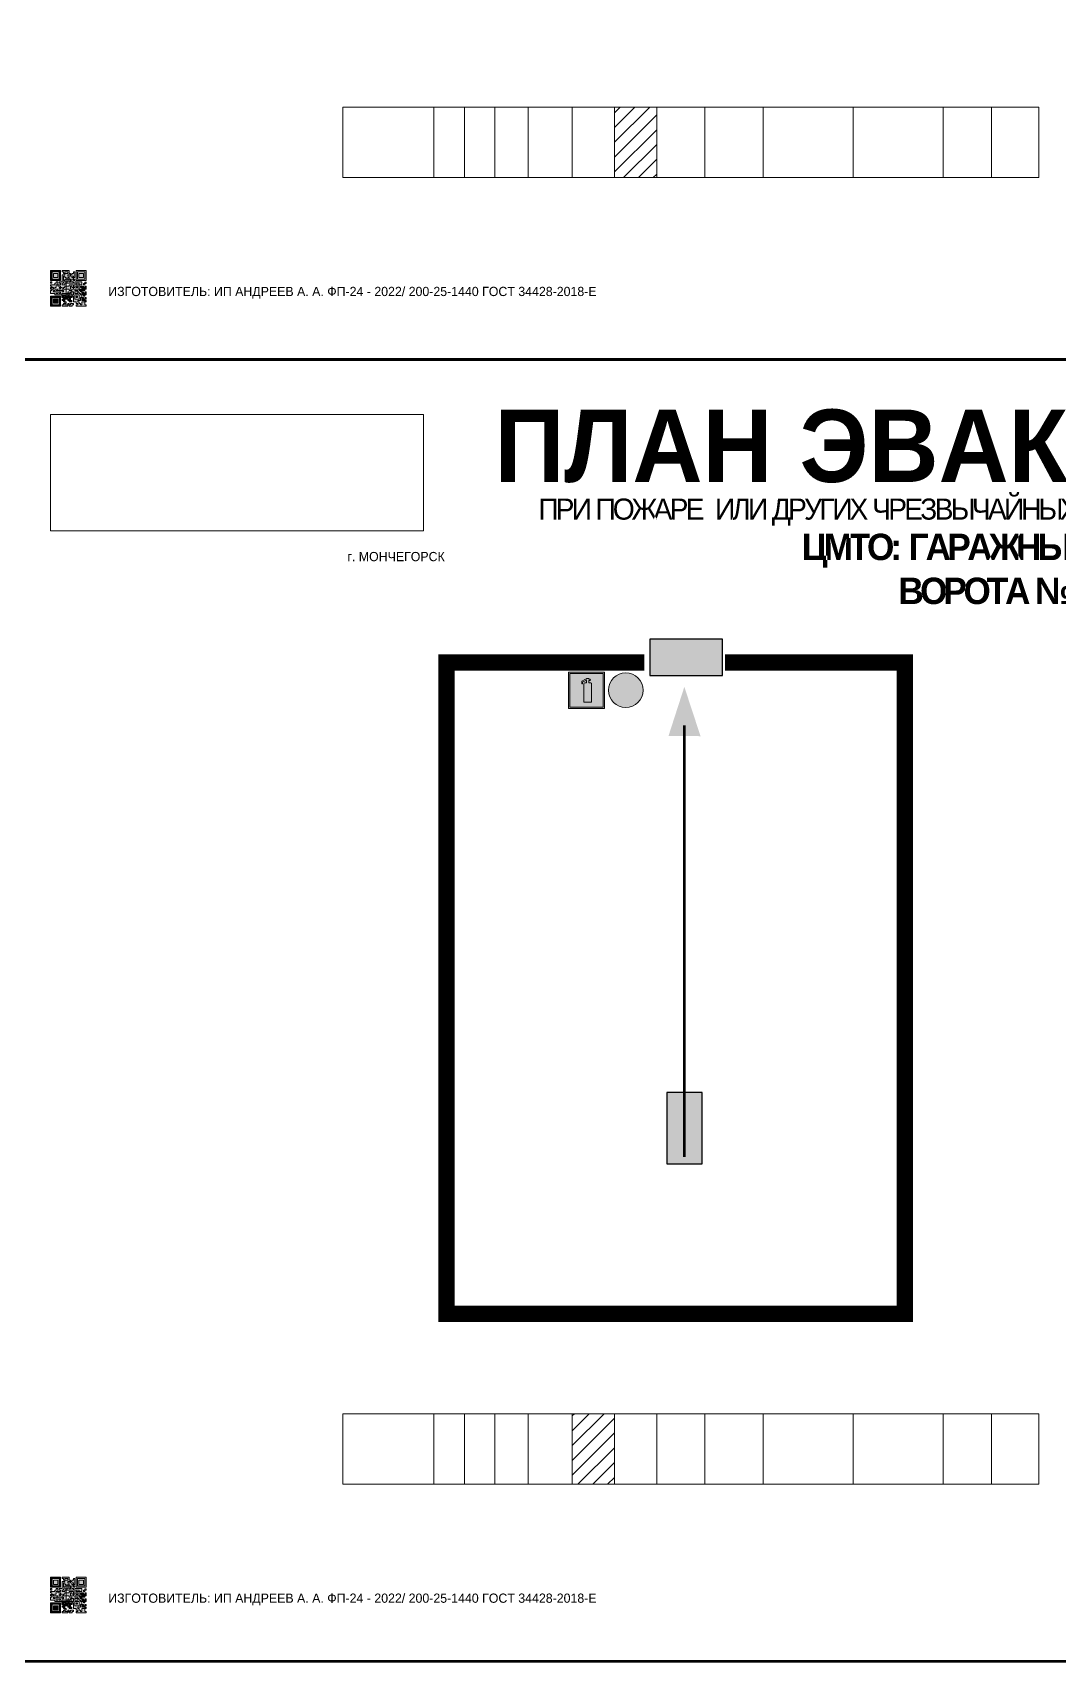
# Model space of a CAD drawing. Header units: millimetres. Extents: x 13810 to 67229, y 12374 to 21950.
# Drawn here: x 33013.3 to 33324.4, y 18694 to 19188.2 of the extents above; entities that cross this region are included whole.
import ezdxf

# ---------------------------------------------------------------- set-up
doc = ezdxf.new("R2010")
doc.units = ezdxf.units.MM
doc.layers.add('План_Штампы', color=7, linetype='Continuous')
doc.styles.add('обычный', font='arial.ttf')
picture_1 = doc.add_image_def('image1.jpg', size_in_pixel=(337, 105))

# ---------------------------------------------------------------- blocks, each defined once
blk = doc.blocks.new('QR')
at = {"lineweight": 0}
h = blk.add_hatch(color=256, dxfattribs=at)
h.dxf.hatch_style = 1
h.paths.add_polyline_path([(9241.16, 2687.38), (9242.01, 2687.38), (9242.01, 2687.83), (9241.59, 2687.83), (9241.59, 2688.68), (9239.45, 2688.68), (9239.45, 2688.25), (9239.86, 2688.25), (9239.86, 2687.83), (9240.29, 2687.83), (9240.29, 2688.25), (9241.16, 2688.25), (9241.16, 2687.83), (9240.29, 2687.83), (9240.29, 2687.38), (9239.45, 2687.38), (9239.45, 2685.22), (9238.57, 2685.22), (9238.57, 2684.8), (9239.02, 2684.8), (9239.02, 2684.37), (9238.13, 2684.37), (9238.13, 2683.92), (9239.02, 2683.92), (9239.02, 2683.5), (9239.44, 2683.5), (9239.44, 2682.64), (9239.87, 2682.64), (9239.87, 2682.18), (9239.44, 2682.18), (9239.44, 2682.64), (9238.13, 2682.64), (9238.13, 2681.76), (9237.71, 2681.76), (9237.71, 2682.64), (9238.13, 2682.64), (9238.13, 2683.07), (9237.27, 2683.07), (9237.27, 2683.51), (9237.71, 2683.51), (9237.71, 2684.37), (9238.13, 2684.37), (9238.13, 2685.22), (9237.71, 2685.22), (9237.71, 2684.8), (9237.28, 2684.8), (9237.28, 2684.38), (9235.98, 2684.38), (9235.98, 2683.92), (9236.4, 2683.92), (9236.4, 2683.49), (9236.84, 2683.49), (9236.84, 2683.07), (9236.4, 2683.07), (9236.4, 2682.64), (9235.98, 2682.64), (9235.98, 2681.76), (9237.29, 2681.76), (9237.29, 2681.33), (9239.43, 2681.33), (9239.43, 2681.76), (9240.74, 2681.76), (9240.74, 2683.05), (9239.87, 2683.05), (9239.87, 2683.5), (9240.29, 2683.5), (9240.29, 2683.91), (9240.74, 2683.91), (9240.74, 2684.81), (9240.29, 2684.81), (9240.29, 2684.79), (9240.29, 2684.37), (9239.45, 2684.37), (9239.45, 2684.8), (9239.87, 2684.8), (9239.87, 2685.21), (9240.74, 2685.21), (9240.74, 2686.1), (9240.29, 2686.1), (9240.29, 2685.64), (9239.86, 2685.64), (9239.86, 2686.95), (9240.29, 2686.95), (9240.29, 2686.52), (9240.74, 2686.52), (9240.74, 2686.1), (9241.16, 2686.1), (9241.16, 2686.53), (9241.59, 2686.53), (9241.59, 2686.1), (9242.02, 2686.1), (9242.02, 2685.21), (9241.59, 2685.21), (9241.59, 2686.1), (9241.16, 2686.1), (9241.16, 2685.21), (9240.74, 2685.21), (9240.74, 2684.81), (9242.89, 2684.81), (9242.89, 2685.22), (9242.47, 2685.22), (9242.47, 2686.11), (9242.89, 2686.11), (9242.89, 2686.52), (9242.46, 2686.52), (9242.46, 2686.95), (9242.89, 2686.95), (9242.89, 2686.52), (9243.32, 2686.52), (9243.32, 2688.26), (9242.9, 2688.26), (9242.9, 2687.83), (9242.47, 2687.83), (9242.47, 2687.38), (9242.01, 2687.38), (9242.01, 2686.94), (9241.16, 2686.94)])
h.paths.add_polyline_path([(9239.02, 2682.18), (9239.02, 2681.76), (9238.54, 2681.76), (9238.54, 2682.18)], flags=16)
h.paths.add_polyline_path([(9237.27, 2682.65), (9237.27, 2682.19), (9236.83, 2682.19), (9236.83, 2682.65)], flags=16)
h = blk.add_hatch(color=256, dxfattribs=at)
h.dxf.hatch_style = 1
h.paths.add_polyline_path([(9238.15, 2687.83), (9236.83, 2687.83), (9236.83, 2686.52), (9238.15, 2686.52)], flags=0)
h.paths.add_polyline_path([(9239.01, 2685.65), (9239.01, 2688.68), (9235.98, 2688.68), (9235.98, 2685.65)])
h.paths.add_polyline_path([(9236.41, 2686.1), (9236.41, 2688.26), (9238.56, 2688.26), (9238.56, 2686.1)], flags=16)
h.paths.add_polyline_path([(9236.83, 2686.52), (9236.83, 2687.83), (9238.15, 2687.83), (9238.15, 2686.52)], flags=0)
h = blk.add_hatch(color=256, dxfattribs=at)
h.dxf.hatch_style = 1
h.paths.add_polyline_path([(9238.15, 2686.52), (9238.15, 2687.83), (9236.83, 2687.83), (9236.83, 2686.52)])
h.paths.add_polyline_path([(9245.91, 2686.52), (9245.91, 2687.83), (9244.59, 2687.83), (9244.59, 2686.52)], flags=0)
h.paths.add_polyline_path([(9246.77, 2685.65), (9246.77, 2688.68), (9243.74, 2688.68), (9243.74, 2685.65)])
h.paths.add_polyline_path([(9244.17, 2686.1), (9244.17, 2688.26), (9246.32, 2688.26), (9246.32, 2686.1)], flags=16)
h.paths.add_polyline_path([(9244.59, 2686.52), (9244.59, 2687.83), (9245.91, 2687.83), (9245.91, 2686.52)], flags=0)
h = blk.add_hatch(color=256, dxfattribs=at)
h.dxf.hatch_style = 1
h.paths.add_polyline_path([(9243.32, 2686.11), (9242.89, 2686.11), (9242.89, 2685.64), (9243.32, 2685.64)])
h.paths.add_polyline_path([(9239.02, 2683.07), (9239.02, 2683.5), (9238.56, 2683.5), (9238.56, 2683.07)])
h.paths.add_polyline_path([(9236.4, 2684.8), (9236.4, 2685.22), (9235.98, 2685.22), (9235.98, 2684.8)])
h.paths.add_polyline_path([(9236.4, 2683.07), (9236.4, 2683.49), (9235.98, 2683.49), (9235.98, 2683.07)])
h = blk.add_hatch(color=256, dxfattribs=at)
h.dxf.hatch_style = 1
h.paths.add_polyline_path([(9240.75, 2681.76), (9240.75, 2681.35), (9241.17, 2681.35), (9241.17, 2681.76)])
h.paths.add_polyline_path([(9241.6, 2682.18), (9241.17, 2682.18), (9241.17, 2681.76), (9241.6, 2681.76)])
h.paths.add_polyline_path([(9242.47, 2681.34), (9242.47, 2682.19), (9242.02, 2682.19), (9242.02, 2681.76), (9241.6, 2681.76), (9241.6, 2681.34)])
h.paths.add_polyline_path([(9239.87, 2678.3), (9239.44, 2678.3), (9239.44, 2677.89), (9241.17, 2677.89), (9241.17, 2678.3), (9240.28, 2678.3), (9240.28, 2678.73), (9239.87, 2678.73)])
h.paths.add_polyline_path([(9240.75, 2678.73), (9240.75, 2679.19), (9240.28, 2679.19), (9240.28, 2678.73)])
h.paths.add_polyline_path([(9241.6, 2678.73), (9241.17, 2678.73), (9241.17, 2678.3), (9241.6, 2678.3)])
h.paths.add_polyline_path([(9242.02, 2678.3), (9241.6, 2678.3), (9241.6, 2677.89), (9242.48, 2677.89), (9242.48, 2678.31), (9242.9, 2678.31), (9242.9, 2678.73), (9242.02, 2678.73)])
h.paths.add_polyline_path([(9246.36, 2684.37), (9246.36, 2684.79), (9245.93, 2684.79), (9245.93, 2684.37)])
h.paths.add_polyline_path([(9246.78, 2685.2), (9246.36, 2685.2), (9246.36, 2684.79), (9246.78, 2684.79)])
h.paths.add_polyline_path([(9245.91, 2687.83), (9244.59, 2687.83), (9244.59, 2686.52), (9245.91, 2686.52)])
h = blk.add_hatch(color=256, dxfattribs=at)
h.dxf.hatch_style = 1
h.paths.add_polyline_path([(9243.32, 2682.64), (9243.32, 2683.07), (9244.62, 2683.07), (9244.62, 2684.37), (9243.74, 2684.37), (9243.74, 2684.8), (9244.62, 2684.8), (9244.62, 2684.37), (9245.48, 2684.37), (9245.48, 2685.22), (9243.32, 2685.22), (9243.32, 2683.5), (9242.89, 2683.5), (9242.89, 2683.06), (9242.01, 2683.06), (9242.01, 2683.91), (9242.47, 2683.91), (9242.47, 2683.5), (9242.89, 2683.5), (9242.89, 2684.38), (9241.59, 2684.38), (9241.59, 2683.91), (9240.74, 2683.91), (9240.74, 2683.05), (9241.59, 2683.05), (9241.59, 2682.64), (9242.47, 2682.64), (9242.47, 2682.19), (9242.91, 2682.19), (9242.91, 2681.34), (9242.48, 2681.34), (9242.48, 2680.91), (9242.91, 2680.91), (9242.91, 2679.17), (9243.75, 2679.17), (9243.75, 2678.73), (9244.2, 2678.73), (9244.2, 2678.3), (9243.75, 2678.3), (9243.75, 2677.88), (9246.78, 2677.88), (9246.78, 2678.3), (9246.35, 2678.3), (9246.35, 2679.19), (9245.48, 2679.19), (9245.48, 2678.31), (9245.05, 2678.31), (9245.05, 2678.73), (9244.62, 2678.73), (9244.62, 2679.19), (9244.2, 2679.19), (9244.2, 2679.61), (9245.05, 2679.61), (9245.05, 2680.46), (9245.48, 2680.46), (9245.48, 2681.34), (9245.04, 2681.34), (9245.04, 2681.76), (9244.63, 2681.76), (9244.63, 2682.19), (9244.21, 2682.19), (9244.21, 2681.76), (9243.32, 2681.76), (9243.32, 2682.19), (9244.21, 2682.19), (9244.21, 2682.64)])
h.paths.add_polyline_path([(9243.75, 2683.49), (9243.75, 2683.92), (9244.21, 2683.92), (9244.21, 2683.49)], flags=16)
h.paths.add_polyline_path([(9243.32, 2681.34), (9244.63, 2681.34), (9244.63, 2680.04), (9243.32, 2680.04)], flags=16)
h.paths.add_polyline_path([(9243.76, 2680.89), (9244.18, 2680.89), (9244.18, 2680.48), (9243.76, 2680.48)], flags=0)
h = blk.add_hatch(color=256, dxfattribs=at)
h.dxf.hatch_style = 1
h.paths.add_polyline_path([(9246.36, 2683.07), (9246.78, 2683.07), (9246.78, 2683.92), (9246.36, 2683.92), (9246.36, 2683.49), (9245.92, 2683.49), (9245.92, 2683.92), (9245.06, 2683.92), (9245.06, 2683.49), (9245.48, 2683.49), (9245.48, 2683.07), (9244.62, 2683.07), (9244.62, 2682.65), (9245.05, 2682.65), (9245.05, 2682.18), (9245.48, 2682.18), (9245.48, 2682.65), (9246.36, 2682.65)])
h.paths.add_polyline_path([(9246.78, 2682.18), (9246.36, 2682.18), (9246.36, 2681.75), (9245.92, 2681.75), (9245.92, 2682.18), (9245.48, 2682.18), (9245.48, 2681.34), (9245.48, 2681.34), (9245.94, 2681.34), (9245.94, 2680.91), (9246.36, 2680.91), (9246.36, 2681.34), (9246.78, 2681.34)])
h = blk.add_hatch(color=256, dxfattribs=at)
h.dxf.hatch_style = 1
h.paths.add_polyline_path([(9235.98, 2680.9), (9235.98, 2677.86), (9239.02, 2677.86), (9239.02, 2680.9)])
h.paths.add_polyline_path([(9238.57, 2680.48), (9238.57, 2678.32), (9236.41, 2678.32), (9236.41, 2680.48)], flags=16)
h.paths.add_polyline_path([(9238.15, 2680.05), (9238.15, 2678.74), (9236.83, 2678.74), (9236.83, 2680.05)], flags=0)
h = blk.add_hatch(color=256, dxfattribs=at)
h.dxf.hatch_style = 1
h.paths.add_polyline_path([(9238.15, 2680.05), (9236.83, 2680.05), (9236.83, 2678.74), (9238.15, 2678.74)])
h = blk.add_hatch(color=256, dxfattribs=at)
h.dxf.hatch_style = 1
h.paths.add_polyline_path([(9242.02, 2680.46), (9242.48, 2680.46), (9242.48, 2680.91), (9241.58, 2680.91), (9241.58, 2681.35), (9241.17, 2681.35), (9241.17, 2680.91), (9240.75, 2680.91), (9240.75, 2681.33), (9239.43, 2681.33), (9239.43, 2680.46), (9239.86, 2680.46), (9239.86, 2680.92), (9240.3, 2680.92), (9240.3, 2680.46), (9239.86, 2680.46), (9239.86, 2680.04), (9239.44, 2680.04), (9239.44, 2679.62), (9239.86, 2679.62), (9239.86, 2679.19), (9240.29, 2679.19), (9240.29, 2680.03), (9241.18, 2680.03), (9241.18, 2680.47), (9241.6, 2680.47), (9241.6, 2680.03), (9241.18, 2680.03), (9241.18, 2679.61), (9241.6, 2679.61), (9241.6, 2679.19), (9242.47, 2679.19), (9242.47, 2679.6), (9242.02, 2679.6)])
h = blk.add_hatch(color=256, dxfattribs=at)
h.dxf.hatch_style = 1
h.paths.add_polyline_path([(9244.18, 2680.48), (9244.18, 2680.89), (9243.76, 2680.89), (9243.76, 2680.48)])
h = blk.add_hatch(color=256, dxfattribs=at)
h.dxf.hatch_style = 1
h.paths.add_polyline_path([(9245.93, 2680.04), (9245.93, 2680.46), (9245.48, 2680.46), (9245.48, 2679.62), (9246.35, 2679.62), (9246.35, 2680.04)])
h.paths.add_polyline_path([(9246.78, 2680.04), (9246.78, 2680.46), (9246.35, 2680.46), (9246.35, 2680.04)])
h.paths.add_polyline_path([(9246.78, 2679.18), (9246.78, 2679.62), (9246.35, 2679.62), (9246.35, 2679.18)])
for points in [[(9237.71, 2685.22), (9238.13, 2685.22), (9238.13, 2684.37), (9237.71, 2684.37), (9237.71, 2683.51), (9237.27, 2683.51), (9237.27, 2683.07), (9238.13, 2683.07), (9238.13, 2682.64), (9237.71, 2682.64), (9237.71, 2681.76), (9238.13, 2681.76), (9238.13, 2682.64), (9239.44, 2682.64), (9239.44, 2683.5), (9239.02, 2683.5), (9239.02, 2683.07), (9238.56, 2683.07), (9238.56, 2683.5), (9239.02, 2683.5), (9239.02, 2683.92), (9238.13, 2683.92), (9238.13, 2684.37), (9239.02, 2684.37), (9239.02, 2684.8), (9238.57, 2684.8), (9238.57, 2685.22), (9239.45, 2685.22), (9239.45, 2687.38), (9240.29, 2687.38), (9240.29, 2687.83), (9239.86, 2687.83), (9239.86, 2688.25), (9239.45, 2688.25), (9239.45, 2688.68), (9241.59, 2688.68), (9241.59, 2687.83), (9242.01, 2687.83), (9242.01, 2687.38), (9242.47, 2687.38), (9242.47, 2687.83), (9242.9, 2687.83), (9242.9, 2688.26), (9243.32, 2688.26), (9243.32, 2686.52), (9242.89, 2686.52), (9242.89, 2686.11), (9243.32, 2686.11), (9243.32, 2685.64), (9242.89, 2685.64), (9242.89, 2686.11), (9242.47, 2686.11), (9242.47, 2685.22), (9242.89, 2685.22), (9242.89, 2684.81), (9240.74, 2684.81), (9240.74, 2683.91), (9241.59, 2683.91), (9241.59, 2684.38), (9242.89, 2684.38), (9242.89, 2683.5), (9242.47, 2683.5), (9242.47, 2683.91), (9242.01, 2683.91), (9242.01, 2683.06), (9242.89, 2683.06), (9242.89, 2683.5), (9243.32, 2683.5), (9243.32, 2685.22), (9245.48, 2685.22), (9245.48, 2684.37), (9244.62, 2684.37), (9244.62, 2683.07), (9245.48, 2683.07), (9245.48, 2683.49), (9245.06, 2683.49), (9245.06, 2683.92), (9245.92, 2683.92), (9245.92, 2683.49), (9246.36, 2683.49), (9246.36, 2683.92), (9246.78, 2683.92), (9246.78, 2683.07), (9246.36, 2683.07), (9246.36, 2682.65), (9245.48, 2682.65), (9245.48, 2682.18), (9245.92, 2682.18), (9245.92, 2681.75), (9246.36, 2681.75), (9246.36, 2682.18), (9246.78, 2682.18), (9246.78, 2681.34), (9246.36, 2681.34), (9246.36, 2680.91), (9245.94, 2680.91), (9245.94, 2681.34), (9245.48, 2681.34), (9245.48, 2680.46), (9245.93, 2680.46), (9245.93, 2680.04), (9246.35, 2680.04), (9246.35, 2680.46), (9246.78, 2680.46), (9246.78, 2680.04), (9246.78, 2680.04), (9246.35, 2680.04), (9246.35, 2679.62), (9246.78, 2679.62), (9246.78, 2679.18), (9246.35, 2679.18), (9246.35, 2678.3), (9246.78, 2678.3), (9246.78, 2677.88), (9243.75, 2677.88), (9243.75, 2678.3), (9244.2, 2678.3), (9244.2, 2678.73), (9243.75, 2678.73), (9243.75, 2679.17), (9242.91, 2679.17), (9242.91, 2680.91), (9242.48, 2680.91), (9242.48, 2680.46), (9242.02, 2680.46), (9242.02, 2679.6), (9242.47, 2679.6), (9242.47, 2679.19), (9241.6, 2679.19), (9241.6, 2679.61), (9241.18, 2679.61), (9241.18, 2680.03), (9240.29, 2680.03), (9240.29, 2679.19), (9240.75, 2679.19), (9240.75, 2678.73), (9240.28, 2678.73), (9240.28, 2678.3), (9241.17, 2678.3), (9241.17, 2678.73), (9241.6, 2678.73), (9241.6, 2678.3), (9242.02, 2678.3), (9242.02, 2678.73), (9242.9, 2678.73), (9242.9, 2678.31), (9242.48, 2678.31), (9242.48, 2677.89), (9241.6, 2677.89), (9241.6, 2678.3), (9241.17, 2678.3), (9241.17, 2677.89), (9239.44, 2677.89), (9239.44, 2678.3), (9239.87, 2678.3), (9239.87, 2678.73), (9240.28, 2678.73), (9240.28, 2679.19), (9240.29, 2679.19), (9239.86, 2679.19), (9239.86, 2679.62), (9239.44, 2679.62), (9239.44, 2680.04), (9239.86, 2680.04), (9239.86, 2680.46), (9239.43, 2680.46), (9239.43, 2681.33), (9237.29, 2681.33), (9237.29, 2681.76), (9235.98, 2681.76), (9235.98, 2682.64), (9236.4, 2682.64), (9236.4, 2683.07), (9235.98, 2683.07), (9235.98, 2683.49), (9236.4, 2683.49), (9236.4, 2683.92), (9235.98, 2683.92), (9235.98, 2684.38), (9237.28, 2684.38), (9237.28, 2684.8), (9237.71, 2684.8), (9237.71, 2685.22), (9237.92, 2685.22)], [(9240.74, 2685.21), (9239.87, 2685.21), (9239.87, 2684.8), (9239.45, 2684.8), (9239.45, 2684.37), (9240.29, 2684.37), (9240.29, 2684.79), (9240.29, 2684.81), (9240.74, 2684.81), (9240.74, 2685.21), (9239.87, 2685.21)], [(9240.74, 2686.1), (9240.74, 2686.52), (9240.29, 2686.52), (9240.29, 2686.95), (9239.86, 2686.95), (9239.86, 2685.64), (9240.29, 2685.64), (9240.29, 2686.1), (9240.74, 2686.1), (9240.74, 2686.52)], [(9240.74, 2683.91), (9240.29, 2683.91), (9240.29, 2683.5), (9239.87, 2683.5), (9239.87, 2683.05), (9240.74, 2683.05), (9240.74, 2683.91)], [(9244.62, 2684.37), (9244.62, 2684.8), (9243.74, 2684.8), (9243.74, 2684.37), (9244.62, 2684.37)], [(9240.74, 2683.05), (9240.74, 2681.76), (9239.43, 2681.76), (9239.43, 2681.33), (9240.75, 2681.33), (9240.75, 2681.35), (9240.75, 2680.91), (9241.17, 2680.91), (9241.17, 2681.35), (9241.58, 2681.35), (9241.58, 2680.91), (9242.48, 2680.91), (9242.48, 2681.34), (9242.91, 2681.34), (9242.91, 2682.19), (9242.47, 2682.19), (9242.47, 2682.64), (9241.59, 2682.64), (9241.59, 2683.05), (9240.74, 2683.05)], [(9239.86, 2680.46), (9239.86, 2680.92), (9240.3, 2680.92), (9240.3, 2680.46), (9239.86, 2680.46)], [(9241.6, 2681.76), (9242.02, 2681.76), (9242.02, 2682.19), (9242.47, 2682.19), (9242.47, 2681.34), (9241.6, 2681.34), (9241.6, 2681.76)], [(9244.62, 2683.07), (9243.32, 2683.07), (9243.32, 2682.64), (9244.21, 2682.64), (9244.21, 2682.19), (9243.32, 2682.19), (9243.32, 2681.76), (9244.21, 2681.76), (9244.21, 2682.19), (9244.63, 2682.19), (9244.63, 2681.76), (9245.04, 2681.76), (9245.04, 2681.34), (9245.48, 2681.34)], [(9245.48, 2680.46), (9245.05, 2680.46), (9245.05, 2679.61), (9244.2, 2679.61), (9244.2, 2679.19), (9244.62, 2679.19), (9244.62, 2678.73), (9245.05, 2678.73), (9245.05, 2678.31), (9245.48, 2678.31), (9245.48, 2679.19), (9246.35, 2679.19), (9246.35, 2679.07)], [(9245.48, 2682.18), (9245.05, 2682.18), (9245.05, 2682.65), (9244.62, 2682.65), (9244.62, 2683.07)], [(9245.48, 2682.18), (9245.48, 2681.34)], [(9246.35, 2679.62), (9245.48, 2679.62), (9245.48, 2680.46)], [(9245.48, 2680.46), (9245.48, 2679.62), (9246.35, 2679.62), (9246.35, 2680.04), (9245.93, 2680.04), (9245.93, 2680.46), (9245.48, 2680.46), (9245.48, 2679.62)], [(9246.35, 2679.62), (9246.35, 2679.18)]]:
    blk.add_lwpolyline(points, dxfattribs=at)
for points in [[(9235.98, 2685.65), (9239.01, 2685.65), (9239.01, 2688.68), (9235.98, 2688.68)], [(9236.41, 2688.26), (9238.56, 2688.26), (9238.56, 2686.1), (9236.41, 2686.1)], [(9240.29, 2687.83), (9241.16, 2687.83), (9241.16, 2688.25), (9240.29, 2688.25)], [(9240.29, 2688.25), (9241.16, 2688.25), (9241.16, 2687.83), (9240.29, 2687.83)], [(9243.74, 2685.65), (9246.77, 2685.65), (9246.77, 2688.68), (9243.74, 2688.68)], [(9244.17, 2688.26), (9246.32, 2688.26), (9246.32, 2686.1), (9244.17, 2686.1)], [(9235.98, 2684.8), (9236.4, 2684.8), (9236.4, 2685.22), (9235.98, 2685.22)], [(9236.4, 2683.07), (9236.84, 2683.07), (9236.84, 2683.49), (9236.4, 2683.49)], [(9236.83, 2687.83), (9238.15, 2687.83), (9238.15, 2686.52), (9236.83, 2686.52)], [(9241.16, 2686.1), (9240.74, 2686.1), (9240.74, 2685.21), (9241.16, 2685.21)], [(9242.01, 2687.38), (9241.16, 2687.38), (9241.16, 2686.94), (9242.01, 2686.94)], [(9241.16, 2687.38), (9242.01, 2687.38), (9242.01, 2686.94), (9241.16, 2686.94)], [(9241.16, 2686.53), (9241.59, 2686.53), (9241.59, 2686.1), (9241.16, 2686.1)], [(9241.59, 2686.1), (9242.02, 2686.1), (9242.02, 2685.21), (9241.59, 2685.21)], [(9242.89, 2686.52), (9242.46, 2686.52), (9242.46, 2686.95), (9242.89, 2686.95)], [(9243.75, 2683.92), (9244.21, 2683.92), (9244.21, 2683.49), (9243.75, 2683.49)], [(9244.59, 2687.83), (9245.91, 2687.83), (9245.91, 2686.52), (9244.59, 2686.52)], [(9245.93, 2684.79), (9246.36, 2684.79), (9246.36, 2684.37), (9245.93, 2684.37)], [(9246.36, 2685.2), (9246.78, 2685.2), (9246.78, 2684.79), (9246.36, 2684.79)], [(9235.98, 2677.86), (9239.02, 2677.86), (9239.02, 2680.9), (9235.98, 2680.9)], [(9236.41, 2680.48), (9238.57, 2680.48), (9238.57, 2678.32), (9236.41, 2678.32)], [(9236.83, 2682.19), (9237.27, 2682.19), (9237.27, 2682.65), (9236.83, 2682.65)], [(9236.83, 2680.05), (9238.15, 2680.05), (9238.15, 2678.74), (9236.83, 2678.74)], [(9238.54, 2682.18), (9239.02, 2682.18), (9239.02, 2681.76), (9238.54, 2681.76)], [(9239.44, 2682.64), (9239.87, 2682.64), (9239.87, 2682.18), (9239.44, 2682.18)], [(9240.75, 2681.76), (9241.17, 2681.76), (9241.17, 2681.35), (9240.75, 2681.35)], [(9241.17, 2682.18), (9241.6, 2682.18), (9241.6, 2681.76), (9241.17, 2681.76)], [(9241.18, 2680.03), (9241.6, 2680.03), (9241.6, 2680.47), (9241.18, 2680.47)], [(9243.32, 2680.04), (9244.63, 2680.04), (9244.63, 2681.34), (9243.32, 2681.34)], [(9243.76, 2680.89), (9244.18, 2680.89), (9244.18, 2680.48), (9243.76, 2680.48)]]:
    blk.add_lwpolyline(points, close=True, dxfattribs=at)
blk = doc.blocks.new('A$C7B4425F7')
at = {"true_color": 0xffffff}
blk.add_hatch(color=7, dxfattribs=at).paths.add_polyline_path([(0, 0), (-16, 0), (-16, -8), (0, -8)])
h = blk.add_hatch(color=126)
h.paths.add_polyline_path([(-0.2, -0.2), (-15.8, -0.2), (-15.8, -7.8), (-0.2, -7.8)])
h.paths.add_polyline_path([(-11.76, -2.03), (-11.76, -3.66), (-11.17, -3.66, -0.568275), (-11.17, -6.18), (-12.58, -6.18), (-12.58, -2.03)], flags=16)
h.paths.add_polyline_path([(-13.33, -4.12, -0.495768), (-13.59, -6.18), (-15.03, -6.18), (-15.03, -2.03), (-13.59, -2.03, -0.487973)], flags=16)
h.paths.add_polyline_path([(-10.25, -2.03), (-9.48, -2.03), (-9.48, -6.18), (-10.25, -6.18)], flags=16)
h.paths.add_polyline_path([(-13.84, -3.69), (-14.24, -3.69), (-14.24, -3.03), (-13.9, -3.03, -0.692621)], flags=0)
h.paths.add_polyline_path([(-9.15, -2.03), (-8.4, -2.03), (-8.04, -3.07), (-7.68, -2.03), (-6.93, -2.03), (-7.64, -4.1), (-6.93, -6.18), (-7.68, -6.18), (-8.04, -5.14), (-8.4, -6.18), (-9.15, -6.18), (-8.44, -4.1)], flags=16)
h.paths.add_polyline_path([(-11.76, -4.46), (-11.42, -4.46, -0.692621), (-11.36, -5.12), (-11.76, -5.12)], flags=0)
h.paths.add_polyline_path([(-13.9, -5.2), (-14.24, -5.2), (-14.24, -4.55), (-13.84, -4.55, -0.708038)], flags=0)
edge = h.paths.add_edge_path(flags=16)
edge.add_ellipse((-5.51, -4.08), major_axis=(0, 2.05), ratio=0.586184, start_angle=0, end_angle=360)
edge = h.paths.add_edge_path(flags=0)
edge.add_ellipse((-5.51, -4.08), major_axis=(0, 1.14), ratio=0.454828, start_angle=0, end_angle=360)
h.paths.add_polyline_path([(-4.13, -4.96, 0.377264), (-3.48, -4.52, 0.0555), (-3.16, -2.03), (-1.66, -2.03), (-1.66, -4.96), (-0.96, -4.96), (-0.96, -7.01), (-1.75, -7.01), (-1.75, -6.18), (-3.3, -6.18), (-3.3, -7.02), (-4.13, -7.02)], flags=16)
h.paths.add_polyline_path([(-2.73, -2.91), (-2.28, -2.91), (-2.28, -4.96), (-3.05, -4.96, 0.079136)], flags=0)
at = {"color": 126}
blk.add_lwpolyline([(-16, -8), (0, -8), (0, 0), (-16, 0)], close=True, dxfattribs=at)
blk = doc.blocks.new('A$C32E8229D')
at = {"true_color": 0xffffff}
blk.add_hatch(color=7, dxfattribs=at).paths.add_polyline_path([(0, 0), (0, -8), (16, -8), (16, 0)])
h = blk.add_hatch(color=126)
h.paths.add_polyline_path([(0.2, -0.2), (15.8, -0.2), (15.8, -7.8), (0.2, -7.8)])
h.paths.add_polyline_path([(13.49, -2.05), (12.08, -2.05), (11.37, -2.63, 0.162397), (11.29, -2.84), (11.29, -3.63), (10.35, -3.63), (10.35, -4.05), (11.68, -4.05), (11.68, -3.48), (12.26, -4.28), (11.29, -5.1), (11.29, -6.78), (11.85, -6.78), (11.85, -5.44), (12.8, -4.64), (12.8, -5.94), (14.46, -5.94), (14.46, -5.39), (13.45, -5.39), (13.45, -3.97), (12.46, -2.59), (13.15, -2.59), (13.69, -3.34), (14.18, -3)], flags=16)
h.paths.add_polyline_path([(10.74, -1.82, 1), (11.8, -1.82, 1)], flags=16)
h.paths.add_polyline_path([(9.39, -3.59), (5.99, -3.59), (6.56, -3.03), (5.91, -3.03), (5.1, -3.83), (5.91, -4.64), (6.56, -4.64), (5.99, -4.09), (9.39, -4.09)], flags=16)
h.paths.add_polyline_path([(4.29, -1.08), (1.72, -1.08), (1.72, -6.6), (4.29, -6.6)], flags=16)
at = {"color": 126}
blk.add_lwpolyline([(16, -8), (0, -8), (0, 0), (16, 0)], close=True, dxfattribs=at)
blk = doc.blocks.new('A$C3AD82952')
at = {"true_color": 0xf5f5ff}
h = blk.add_hatch(color=7, dxfattribs=at)
h.dxf.hatch_style = 1
h.paths.add_polyline_path([(8.21, 8.73, 0.414214), (7.89, 9.05), (7.22, 9.05), (7.22, 9.92), (7.59, 9.92, 1), (7.57, 10.36), (7.22, 10.36), (7.22, 10.6), (6.43, 10.6), (6.43, 10.36), (6.01, 10.36), (4.74, 9.59), (4.74, 8.69), (4.98, 8.73), (4.98, 9.26), (6.12, 9.91), (6.43, 9.91), (6.43, 9.05), (5.76, 9.05, 0.414214), (5.44, 8.73), (5.44, 2.2), (8.21, 2.2)], flags=0)
h.paths.add_polyline_path([(12.8, 12.8), (0, 12.8), (0, 0), (12.8, 0)])
h.paths.add_polyline_path([(0.51, 12.29), (12.29, 12.29), (12.29, 0.51), (0.51, 0.51)], flags=16)
h.paths.add_polyline_path([(4.74, 9.59), (6.01, 10.36), (6.43, 10.36), (6.43, 10.6), (7.22, 10.6), (7.22, 10.36), (7.59, 10.36, -0.94586), (7.59, 9.92), (7.22, 9.92), (7.22, 9.05), (7.89, 9.05, -0.414214), (8.21, 8.73), (8.21, 2.2), (5.44, 2.2), (5.44, 8.73, -0.414214), (5.76, 9.05), (6.43, 9.05), (6.43, 9.91), (6.12, 9.91), (4.98, 9.26), (4.98, 8.73), (4.74, 8.69)], flags=0)
h = blk.add_hatch(color=242)
h.dxf.hatch_style = 1
h.paths.add_polyline_path([(12.29, 12.29), (0.51, 12.29), (0.51, 0.51), (12.29, 0.51)])
h.paths.add_polyline_path([(4.74, 8.69), (4.74, 9.59), (6.01, 10.36), (6.43, 10.36), (6.43, 10.6), (7.22, 10.6), (7.22, 10.36), (7.59, 10.36, -0.94586), (7.59, 9.92), (7.22, 9.92), (7.22, 9.05), (7.89, 9.05, -0.414214), (8.21, 8.73), (8.21, 2.2), (5.44, 2.2), (5.44, 8.73, -0.414214), (5.76, 9.05), (6.43, 9.05), (6.43, 9.91), (6.12, 9.91), (4.98, 9.26), (4.98, 8.73)], flags=16)
h = blk.add_hatch(color=7, dxfattribs=at)
h.dxf.hatch_style = 1
h.paths.add_polyline_path([(8.21, 8.73, 0.414214), (7.89, 9.05), (7.22, 9.05), (7.22, 9.92), (7.59, 9.92, 1), (7.57, 10.36), (7.22, 10.36), (7.22, 10.6), (6.43, 10.6), (6.43, 10.36), (6.01, 10.36), (4.74, 9.59), (4.74, 8.69), (4.98, 8.73), (4.98, 9.26), (6.12, 9.91), (6.43, 9.91), (6.43, 9.05), (5.76, 9.05, 0.414214), (5.44, 8.73), (5.44, 2.2), (8.21, 2.2)])
at = {"color": 242, "lineweight": 5}
for p, q in [((0, 0), (0, 12.8)), ((0, 12.8), (12.8, 12.8)), ((12.8, 0), (12.8, 12.8)), ((6.01, 10.36), (4.74, 9.59)), ((4.74, 9.59), (4.74, 8.69)), ((4.74, 8.69), (4.98, 8.73)), ((4.98, 9.26), (6.12, 9.91)), ((4.98, 8.73), (4.98, 9.26)), ((5.44, 2.2), (5.44, 8.73)), ((5.76, 9.05), (6.43, 9.05)), ((6.01, 10.36), (6.43, 10.36)), ((6.12, 9.91), (6.43, 9.91)), ((7.22, 10.6), (6.43, 10.6)), ((6.43, 10.6), (6.43, 10.36)), ((6.43, 9.91), (6.43, 9.05)), ((7.22, 10.36), (7.22, 10.6)), ((7.59, 10.36), (7.22, 10.36)), ((7.22, 9.05), (7.22, 9.92)), ((7.59, 9.92), (7.22, 9.92)), ((7.89, 9.05), (7.22, 9.05)), ((8.21, 2.2), (8.21, 8.73)), ((0, 0), (12.8, 0)), ((5.44, 2.2), (8.21, 2.2))]:
    blk.add_line(p, q, dxfattribs=at)
blk.add_lwpolyline([(0.51, 12.29), (12.29, 12.29), (12.29, 0.51), (0.51, 0.51)], close=True, dxfattribs=at)
for centre, radius, start, end in [((5.76, 8.73), 0.32, 90, 180), ((7.58, 10.14), 0.223, 273.18746, 86.81254), ((7.89, 8.73), 0.32, 0, 90)]:
    blk.add_arc(centre, radius, start, end, dxfattribs=at)
blk = doc.blocks.new('A$C7B8C2D5B')
at = {"lineweight": 0}
h = blk.add_hatch(color=5, dxfattribs=at)
h.dxf.hatch_style = 1
h.paths.add_polyline_path([(1.4, -3.02, 1), (-2.11, -3.02, 1)])
at = {"color": 5, "lineweight": 0}
blk.add_circle((-0.36, -3.02), 1.75, dxfattribs=at)

msp = doc.modelspace()

# ---------------------------------------------------------------- hatches: boundary and pattern name
at = {"lineweight": 0, "true_color": 0x000000}
h = msp.add_hatch(dxfattribs=at)
h.set_pattern_fill('ANSI31', color=18)
h.set_pattern_definition([(45, (12232.4077, -2467.0104), (-2.24506403, 2.24506403), [])])
h.paths.add_polyline_path([(33202.58, 19165.6), (33189.77, 19165.6), (33189.77, 19144.19), (33202.58, 19144.19)])
h = msp.add_hatch(dxfattribs=at)
h.set_pattern_fill('ANSI31', color=18)
h.set_pattern_definition([(45, (12232.4078, -2463.4307), (-2.24506403, 2.24506403), [])])
h.paths.add_polyline_path([(33189.77, 18769.18), (33176.96, 18769.18), (33176.96, 18747.77), (33189.77, 18747.77)])

# ---------------------------------------------------------------- linework, layer by layer
at = {"color": 2, "lineweight": 100}
for points in [[(32997.3, 19484.03), (33597.3, 19484.03), (33597.3, 19089.03), (32997.3, 19089.03)], [(32997.3, 19089.03), (33597.3, 19089.03), (33597.3, 18694.03), (32997.3, 18694.03)]]:
    msp.add_lwpolyline(points, close=True, dxfattribs=at)
at = {"lineweight": 0}
for points in [[(33107.43, 19165.6), (33318.44, 19165.6), (33318.44, 19144.19), (33107.43, 19144.19)], [(33107.43, 19165.6), (33135, 19165.6), (33135, 19144.19), (33107.43, 19144.19)], [(33135, 19165.6), (33144.27, 19165.6), (33144.27, 19144.19), (33135, 19144.19)], [(33144.27, 19165.6), (33153.54, 19165.6), (33153.54, 19144.19), (33144.27, 19144.19)], [(33153.54, 19165.6), (33163.59, 19165.6), (33163.59, 19144.19), (33153.54, 19144.19)], [(33163.59, 19165.6), (33176.96, 19165.6), (33176.96, 19144.19), (33163.59, 19144.19)], [(33176.96, 19165.6), (33189.77, 19165.6), (33189.77, 19144.19), (33176.96, 19144.19)], [(33189.77, 19165.6), (33202.58, 19165.6), (33202.58, 19144.19), (33189.77, 19144.19)], [(33202.58, 19165.6), (33217.19, 19165.6), (33217.19, 19144.19), (33202.58, 19144.19)], [(33217.19, 19165.6), (33234.87, 19165.6), (33234.87, 19144.19), (33217.19, 19144.19)], [(33234.87, 19165.6), (33262.13, 19165.6), (33262.13, 19144.19), (33234.87, 19144.19)], [(33262.13, 19165.6), (33289.4, 19165.6), (33289.4, 19144.19), (33262.13, 19144.19)], [(33289.4, 19165.6), (33304.09, 19165.6), (33304.09, 19144.19), (33289.4, 19144.19)], [(33107.43, 18769.18), (33318.44, 18769.18), (33318.44, 18747.77), (33107.43, 18747.77)], [(33107.43, 18769.18), (33135, 18769.18), (33135, 18747.77), (33107.43, 18747.77)], [(33135, 18769.18), (33144.27, 18769.18), (33144.27, 18747.77), (33135, 18747.77)], [(33144.27, 18769.18), (33153.54, 18769.18), (33153.54, 18747.77), (33144.27, 18747.77)], [(33153.54, 18769.18), (33163.59, 18769.18), (33163.59, 18747.77), (33153.54, 18747.77)], [(33163.59, 18769.18), (33176.96, 18769.18), (33176.96, 18747.77), (33163.59, 18747.77)], [(33176.96, 18769.18), (33189.77, 18769.18), (33189.77, 18747.77), (33176.96, 18747.77)], [(33189.77, 18769.18), (33202.58, 18769.18), (33202.58, 18747.77), (33189.77, 18747.77)], [(33202.58, 18769.18), (33217.19, 18769.18), (33217.19, 18747.77), (33202.58, 18747.77)], [(33217.19, 18769.18), (33234.87, 18769.18), (33234.87, 18747.77), (33217.19, 18747.77)], [(33234.87, 18769.18), (33262.13, 18769.18), (33262.13, 18747.77), (33234.87, 18747.77)], [(33262.13, 18769.18), (33289.4, 18769.18), (33289.4, 18747.77), (33262.13, 18747.77)], [(33289.4, 18769.18), (33304.09, 18769.18), (33304.09, 18747.77), (33289.4, 18747.77)]]:
    msp.add_lwpolyline(points, close=True, dxfattribs=at)
at = {"lineweight": 100, "const_width": 5}
msp.add_lwpolyline([(33198.83, 18997.06), (33138.82, 18997.06), (33138.82, 18799.47), (33277.83, 18799.47), (33277.83, 18997.06), (33223.28, 18997.06)], dxfattribs=at)
at = {"color": 126, "lineweight": 100, "true_color": 0x008754}
msp.add_lwpolyline([(33210.91, 18977.95), (33210.91, 18847.15)], dxfattribs=at)
at = {"layer": 'План_Штампы', "color": 126, "true_color": 0x008754}
msp.add_solid([(33215.87, 18974.73), (33206.14, 18974.75), (33210.96, 18989.69)], dxfattribs=at)

# ---------------------------------------------------------------- block references
at = {"color": 22, "lineweight": 100, "true_color": 0xbb1e10}
for p in [(23782.81, 16427.31), (23782.81, 16030.89)]:
    msp.add_blockref('QR', p, dxfattribs=at)
for name, p, xscale, yscale, zscale in [('A$C3AD82952', (33175.79, 18983.14), 0.859375, 0.859375, 0.859375), ('A$C7B8C2D5B', (33194.27, 18997.72), 2.993951610755175, 2.993951610755175, 2.993951610755175)]:
    msp.add_blockref(name, p, dxfattribs=dict(xscale=xscale, yscale=yscale, zscale=zscale))
at = {"layer": 'План_Штампы', "xscale": 1.375, "yscale": 1.375, "zscale": 1.375}
msp.add_blockref('A$C7B4425F7', (33222.49, 19004.17), dxfattribs=at)
at = {"layer": 'План_Штампы', "color": 126, "true_color": 0x008754, "xscale": -1.35, "yscale": 1.35, "zscale": 1.35, "rotation": 90}
msp.add_blockref('A$C32E8229D', (33205.61, 18866.62), dxfattribs=at)

# ---------------------------------------------------------------- texts
at = {"lineweight": 0, "style": 'обычный'}
for s, insert, char_height, width, attachment_point in [('\\pi-8.4,l8.4,t8.4;{\\fProxima Nova Rg|b0|i0|c204|p2;ИЗГОТОВИТЕЛЬ: ИП АНДРЕЕВ А. А.\\fProxima Nova Rg|b0|i0|c0|p2; \\fProxima Nova Rg|b0|i0|c204|p2;ФП-24 - 2022/ 200-25-1440 ГОСТ 34428-2018-Е\\H1.2266x; }', (33110.31, 19109.24), 2.8, 191.3484, 5), ('{\\fProxima Nova Rg|b1|i0|c204|p2;ПЛАН ЭВАКУАЦИИ}', (33153.43, 19073.82), 22, 493.8901, 1), ('\\pi-8.4,l8.4,t8.4;{\\fProxima Nova Rg|b0|i0|c204|p2;г. МОНЧЕГОРСК\\H1.1997x; }', (33123.55, 19029.2), 2.8, 126.6484, 5), ('\\pi-8.4,l8.4,t8.4;{\\fProxima Nova Rg|b0|i0|c204|p2;ИЗГОТОВИТЕЛЬ: ИП АНДРЕЕВ А. А.\\fProxima Nova Rg|b0|i0|c0|p2; \\fProxima Nova Rg|b0|i0|c204|p2;ФП-24 - 2022/ 200-25-1440 ГОСТ 34428-2018-Е\\H1.2266x; }', (33110.31, 18712.82), 2.8, 191.3484, 5)]:
    msp.add_mtext(s, dxfattribs=dict(at, insert=insert, char_height=char_height, width=width, attachment_point=attachment_point))
at = {"color": 0, "lineweight": 0, "insert": (33304.17, 19041.43), "char_height": 8, "width": 449.2158, "attachment_point": 5, "style": 'обычный'}
msp.add_mtext('{\\fArial Black|b1|i0|c204|p34;\\H2x;\\T0.85;  \\fArial Narrow|b0|i0|c204|p34;\\H0.8x;\\W0.9;\\P\\fProxima Nova Rg|b0|i0|c204|p2;\\H0.5x;\\W1;\\C256;ПРИ ПОЖАРЕ  ИЛИ ДРУГИХ ЧРЕЗВЫЧАЙНЫХ СИТУАЦИЯХ  ИЗ ПОМЕЩЕНИЙ \\fProxima Nova Rg|b1|i0|c204|p2;\\H1.25x;\\PЦМТО: ГАРАЖНЫЙ БОКС\\PВОРОТА №8}', dxfattribs=at)

# ---------------------------------------------------------------- pictures from other files: only their frames are drawn
at = {"color": 7, "lineweight": 0, "true_color": 0xf5f5ff}
image = msp.add_image(picture_1, insert=(33018.79, 19037.06), size_in_units=(113.11, 35.24), dxfattribs=at)
image.dxf.flags = 7

doc.saveas('drawing.dxf')
